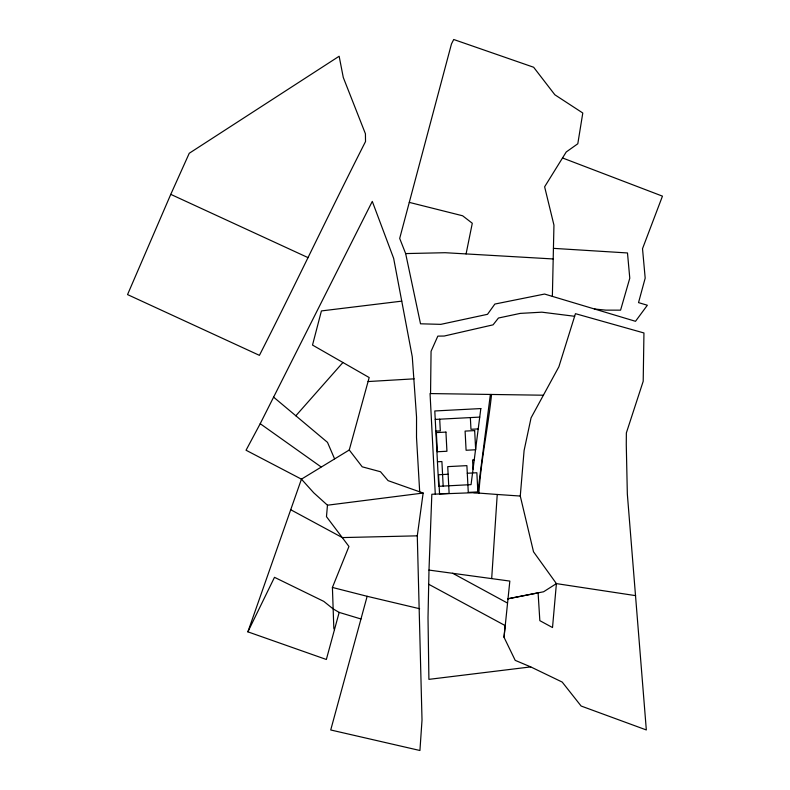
<?xml version="1.0" encoding="UTF-8"?>
<svg xmlns="http://www.w3.org/2000/svg" width="790" height="790" viewBox="0 0 790 790"><rect width="100%" height="100%" fill="white"/><g stroke="black" fill="none" stroke-linecap="round" stroke-linejoin="round"><path stroke-width="1.19" d="M430.55 393.578L431.063 351.313L437.828 336.115L444.197 336.036L493.069 324.838L498.451 318.024L520.215 313.393L541.861 312.178L574.636 316.286L575.446 313.67L643.949 332.965L643.198 381.274L626.361 432.9L626.273 444.671L627.339 494.066L646.329 729.95L581.114 706.023L562.194 682.066L530.732 666.898L515.208 660.361L504.03 637.293L509.836 581.085L428.99 570.074L431.834 494.254L477.772 492.535L490.383 394.447M428.99 570.074L428.012 617.681L428.901 679.361L530.732 666.898M552.368 296.359L553.948 225.13L544.626 186.805L566.232 151.976L577.806 143.76L582.793 113.01L554.856 94.78L533.645 67.249L453.717 39.5L451.475 43.924L399.691 238.412L405.655 253.58L420.517 323.801L440.83 324.354L487.509 314.311L494.856 304.061L544.587 294.048L635.515 321.303L647.346 305.236L638.527 302.619L645.183 278.129L642.517 248.682L662.455 196.147L562.519 157.961M491.686 578.507L497.236 494.471L473.674 492.693M635.614 595.64L556.407 583.613L543.599 591.769L507.555 598.86L538.099 592.856L539.837 620.654L552.516 627.546L556.407 583.613L533.517 551.795L520.274 496.041L524.096 450.527L531.068 417.831L558.876 366.777L574.636 316.286M419.688 491.824L416.508 437.413L416.547 417.09L412.271 356.764L393.647 258.33L372.288 201.381L260.216 423.697L246.046 450.231L301.444 479.155L313.749 492.812L327.465 505.205L326.477 516.67L348.953 546.463L332.412 587.454L333.824 628.317L334.476 629.64M504.03 637.293L505.106 625.552L428.703 584.264M478.868 493.256C480.972 460.047 488.101 427.518 491.548 394.467M419.609 608.725L367.153 596.302L330.724 729.98L419.934 750.5L422.018 719.996L417.288 535.837L423.144 493.039L388.088 480.646L380.513 471.749L362.195 466.811L349.259 449.994L369.177 377.541L312.514 345.062L321.421 310.924L401.755 301.138M466.08 253.916L472.292 223.254L462.624 215.779L409.279 202.378M247.882 631.842L274.486 577.322L323.781 601.378L333.153 608.912L339.177 612.398L326.349 659.482L247.882 631.842L301.444 479.155L349.259 449.994M170.768 194.36L127.546 294.591L259.416 355.352C295.559 284.39 329.489 212.49 365.523 141.548L365.424 133.767L343.285 77.489L339.147 56.248L189.244 153.27L170.768 194.36L308.1 257.649M273.607 397.143L295.845 415.777L342.929 362.501M327.465 505.205L423.144 493.039M368.071 381.55L414.167 378.835M435.241 419.421L479.737 417.1M435.853 431.123L440.316 430.886L439.704 419.184M478.217 428.911L470.968 429.296L470.356 417.594M437.443 461.775L441.906 461.538L443.18 486.087M474.237 459.859L472.558 459.948L473.042 469.181M448.128 474.247L438.549 474.741L439.546 493.898L449.125 493.404L447.733 466.633L466.89 465.636L468.282 492.407L477.861 491.913L476.864 472.746L467.285 473.25M417.288 535.837L342.317 537.585L290.72 509.728M405.655 253.58L445.155 252.711L553.198 258.962M520.274 496.041L497.236 494.471M543.53 395.217L430.056 393.568L435.28 494.125M553.425 248.356L627.487 252.958L629.778 278.199L620.585 310.154L605.89 310.134L594.426 309.018M332.412 587.454L367.153 596.302M339.177 612.398L360.971 618.985M452.65 573.254L507.18 602.898M260.216 423.697L321.026 466.88M295.845 415.777L327.495 442.361L334.555 458.783M480.834 408.568L471.057 484.635L438.717 486.314L434.796 410.968L480.834 408.568M445.935 432.1L436.357 432.594L437.354 451.752L446.933 451.258L445.935 432.1M474.672 430.599L465.093 431.103L466.09 450.26L475.669 449.757L474.672 430.599"/></g></svg>
